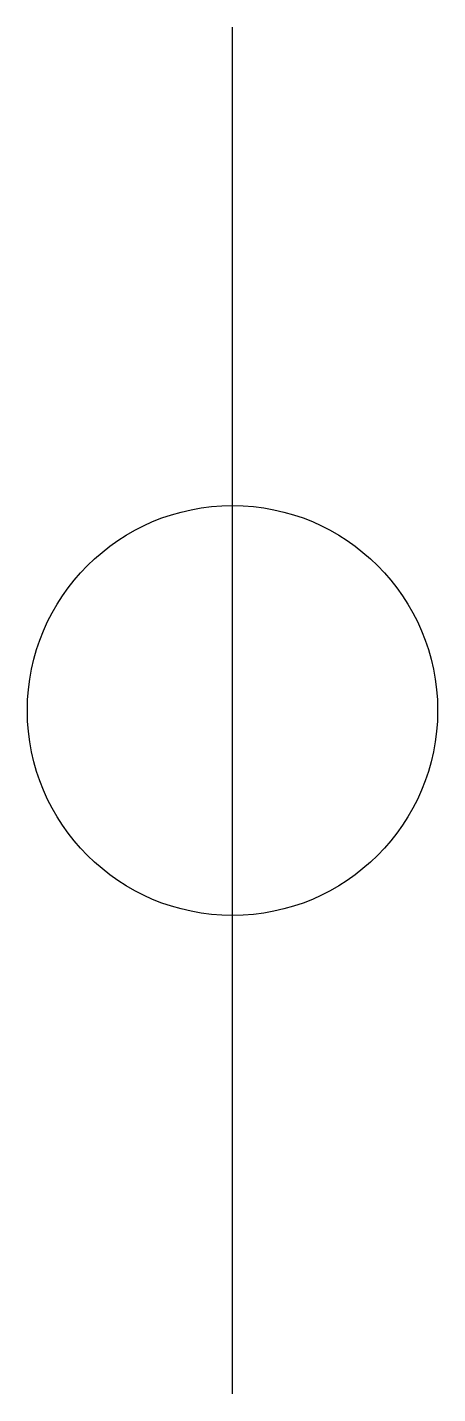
# Model space of a CAD drawing. Extents: x -3 to 3, y -10 to 10.
import ezdxf

# ---------------------------------------------------------------- set-up
doc = ezdxf.new("R2010")
doc.units = 0
doc.layers.get('0').update_dxf_attribs({"linetype": 'CONTINUOUS'})

msp = doc.modelspace()

# ---------------------------------------------------------------- linework, layer by layer
msp.add_line((0, -10), (0, 10))
msp.add_circle((0, 0), 3)
msp.add_circle((0, 0), 3)

doc.saveas('drawing.dxf')
